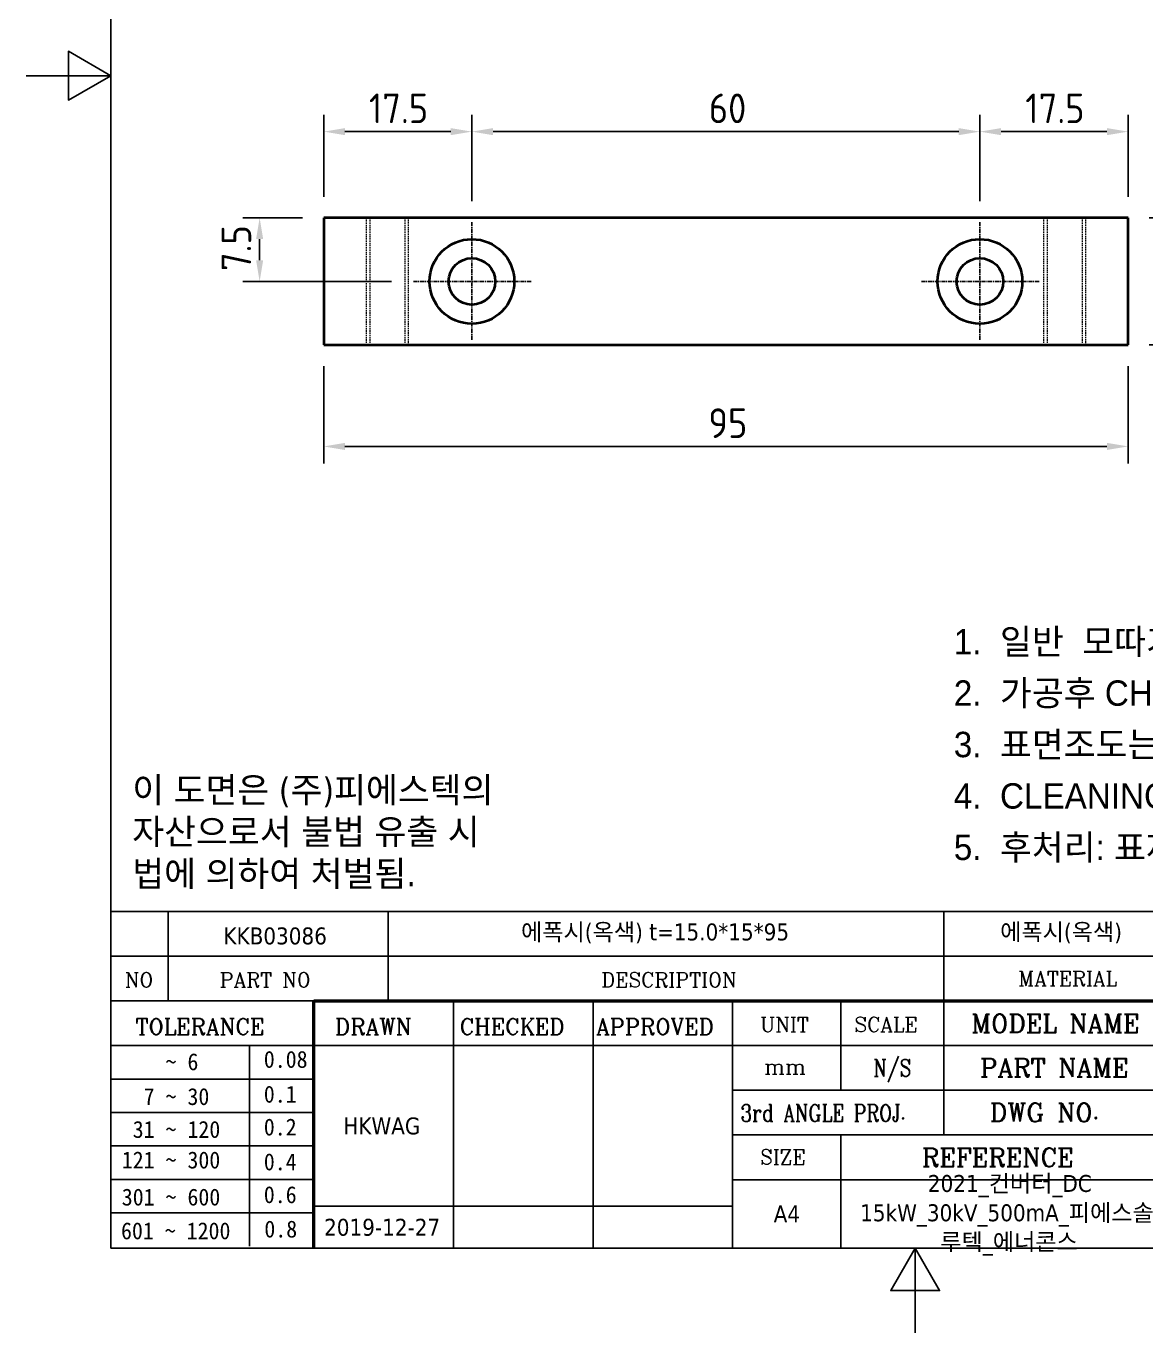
# Model space of a CAD drawing. Header units: millimetres. Extents: x 0 to 210, y 0 to 297.
# Drawn here: x 0 to 132.2, y 0 to 154.4 of the extents above; entities that cross this region are included whole.
import ezdxf
from ezdxf.enums import TextEntityAlignment as Align

# ---------------------------------------------------------------- set-up
doc = ezdxf.new("R2010")
doc.units = ezdxf.units.MM
doc.linetypes.add('CHAIN', pattern=[0.7087, 0.4724, -0.0591, 0.1181, -0.0591])
doc.linetypes.add('DASHED', pattern=[0.2067, 0.1654, -0.0413])
doc.layers.get('0').update_dxf_attribs({"color": 3, "lineweight": 25, "true_color": 0x00ff00})
for name, color, linetype, lineweight, true_color in [('가려진 것(ISO)', 2, 'DASHED', 18, 0xffff00), ('가시적인 것(ISO)', 3, 'Continuous', 40, 0x00ff00), ('기호(ISO)', 5, 'Continuous', 25, 0x0000ff), ('제목(ISO)', 5, 'Continuous', 50, 0x0000ff), ('중심 표식(ISO)', 1, 'Continuous', 25, 0xff0000), ('치수(ISO)', 2, 'Continuous', 25, 0xffff00)]:
    doc.layers.add(name, color=color, linetype=linetype, lineweight=lineweight, true_color=true_color)
doc.layers.add('경계(ISO)', color=7, linetype='Continuous', lineweight=25)
doc.styles.add('HAN_291', font='')
doc.styles.add('ISO Proportional', font='arial.ttf')
doc.styles.add('RC_284', font='ROMANC.shx')
doc.styles.add('RC_287', font='ROMANC.shx')
doc.styles.add('RC_292', font='ROMANC.shx')
doc.styles.add('문자 텍스트_PSTEK_POSCO', font='isocp.shx')
doc.styles.add('치수 텍스트_PSTEK_POSCO', font='isocp.shx')
doc.styles.add('텍스트 스타일198', font='tahoma.ttf')
doc.styles.add('텍스트 스타일333', font='ROMANC.shx', dxfattribs={"width": 0.800000011920929})
doc.styles.get('HAN_291').set_extended_font_data('GulimChe')
doc.dimstyles.new('치수_PSTEK_POSCO', dxfattribs={"dimtxt": 3.5, "dimasz": 2.5, "dimexe": 2, "dimexo": 2.5, "dimgap": 1, "dimtad": 1, "dimrnd": 1e-08, "dimdsep": 46, "dimtxsty": '치수 텍스트_PSTEK_POSCO', "dimcen": 0.09, "dimdle": 10, "dimclrd": 7, "dimclre": 7, "dimclrt": 2, "dimadec": 1, "dimazin": 2, "dimtfac": 1, "dimtmove": 0, "dimatfit": 3, "dimfxl": 1, "dimtolj": 1, "dimlwd": -1, "dimlwe": -1, "dimarcsym": 0})

# ---------------------------------------------------------------- blocks, each defined once
blk = doc.blocks.new('경계 Default Border')
at = {"layer": '경계(ISO)', "flags": 128}
for points in [[(10, 10), (10, 287.0000076293945), (200, 287.0000076293945), (200, 10), (10, 10)], [(0, 148.5000038146973), (10, 148.5000038146973), (5, 151.3867473602295), (5, 145.6132507324219), (10, 148.5000038146973)], [(105, 0), (105, 10), (102.1132469177246, 5), (107.8867530822754, 5), (105, 10)]]:
    blk.add_lwpolyline(points, dxfattribs=at)
blk = doc.blocks.new('제목 블록 PSTEK')
at = {"color": 180, "true_color": 0x3f00ff}
for p, q in [((182.475792979055, 11.79100474011392), (182.4757929790549, 51.56524660363496)), ((182.4757929790549, 51.56524660363496), (372.4757929537551, 51.56524660363496)), ((189.2651435055721, 51.56524660363496), (189.2651435055722, 41.00524660363494)), ((215.2152739891528, 41.00524660363494), (215.2152739891528, 51.56524660363496)), ((280.8758854511282, 51.56524660363496), (280.8758854511282, 41.00524660363494)), ((182.475792979055, 46.2852466036349), (372.4757929537551, 46.28524660363492)), ((182.475792979055, 41.00524660363493), (206.451475290024, 41.00524660363493)), ((222.9401812389276, 11.79100474011392), (222.9401812389276, 41.00524660363494)), ((239.4288871878316, 11.79100474011392), (239.4288871878316, 41.00524660363494)), ((255.9175931367356, 11.79100474011392), (255.9175931367356, 41.00524660363494)), ((268.6918866058747, 41.00524660363494), (268.6918866058747, 30.44524660363498)), ((280.8758854511282, 41.00524660363494), (280.8758854511282, 25.16524660363502)), ((182.475792979055, 35.72524660363497), (206.451475290024, 35.72524660363497)), ((198.8621818849491, 12.02524660363491), (198.8621818849491, 35.72524660363497)), ((206.451475290024, 35.72524660363497), (372.4757929537551, 35.72524660363497)), ((182.475792979055, 31.77524660363492), (206.451475290024, 31.77524660363492)), ((255.917593136736, 30.44524660363498), (372.4757929537552, 30.44524660363501)), ((182.475792979055, 27.82524660363487), (206.451475290024, 27.82524660363487)), ((255.9175931367359, 25.16524660363502), (372.4757929537552, 25.165246603635)), ((268.6918866058744, 25.16524660363502), (268.6918866058744, 11.79100474011392)), ((182.475792979055, 23.87524660363505), (206.451475290024, 23.87524660363505)), ((182.475792979055, 19.92524660363478), (206.451475290024, 19.92524660363478)), ((255.9175931367359, 19.88524660363481), (310.0881549537553, 19.88524660363481)), ((182.475792979055, 15.97524660363496), (206.451475290024, 15.97524660363496)), ((206.451475290024, 16.74100474011396), (255.9175931367359, 16.74100474011396)), ((182.475792979055, 11.79100474011392), (372.4757929537551, 11.79100474011389))]:
    blk.add_line(p, q, dxfattribs=at)
at = {"color": 7, "lineweight": 50}
for p, q in [((206.4514752900237, 11.79100474011392), (206.4514752900237, 41.00524660363494)), ((206.451475290024, 41.00524660363494), (372.4757929537551, 41.00524660363496))]:
    blk.add_line(p, q, dxfattribs=at)
at = {"layer": '제목(ISO)', "lineweight": 18}
blk.add_line((182.475792979055, 35.72500474011393), (182.475792979055, 11.79100474011392), dxfattribs=at)
at = {"color": 2, "true_color": 0xffff00}
for s, height, style, p in [('NO', 1.742399930953979, 'RC_284', (184.135398793432, 42.62317362549192)), ('PART NO', 1.742399930953979, 'RC_284', (195.3359407378685, 42.62317362549192)), ('DESCRIPTION', 1.742399930953979, 'RC_284', (240.4025565652523, 42.62317362549192)), (' TOLERANCE', 1.899999976158142, 'RC_287', (184.0872874387979, 37.00893196870329)), ('DRAWN', 1.899999976158142, 'RC_287', (208.9766620976279, 37.00893196870329)), ('CHECKED', 1.899999976158142, 'RC_287', (223.6856844514997, 37.00893196870329)), ('APPROVED', 1.899999976158142, 'RC_287', (239.7795453577791, 37.00893196870329)), ('UNIT', 1.742399930953979, 'RC_284', (259.1652673287452, 37.34317362549218)), ('SCALE', 1.742399930953979, 'RC_284', (270.2934779252897, 37.34317362549218)), ('MODEL NAME', 2.178000062704086, 'RC_292', (284.096330289083, 37.25462520371384)), ('    ~ 6', 2.000000029802322, 'HAN_291', (183.7721304966814, 32.8176515608431)), ('0.08', 2.000000029802322, 'HAN_291', (200.5467345600617, 33.09873600004101)), ('PART NAME', 2.178000062704086, 'RC_292', (285.1416959765849, 32.03045329421792)), ('mm', 1.742399930953979, 'RC_284', (259.6505418159997, 32.3543089683787)), ('0.1', 2.000000029802322, 'HAN_291', (200.5467345600617, 28.98646558742206)), ('  7 ~ 30', 2.000000029802322, 'HAN_291', (183.7721304966814, 28.70538114822415)), (' DWG NO.', 2.178000062704086, 'RC_292', (284.8124284083233, 26.75045329421772)), (' 31 ~ 120', 2.000000029802322, 'HAN_291', (183.7721304966814, 24.82628181916237)), ('0.2', 2.000000029802322, 'HAN_291', (200.5467345600617, 25.10736625836028)), ('121 ~ 300', 2.000000029802322, 'HAN_291', (183.7721304966814, 21.21401206133254)), ('SIZE', 1.742399930953979, 'RC_284', (259.1652673287452, 21.69497768947366)), ('REFERENCE', 2.178000062704086, 'RC_292', (278.2741065029841, 21.43214925458022)), ('0.4', 2.000000029802322, 'HAN_291', (200.5467345600617, 20.99509650053045)), ('301 ~ 600', 2.000000029802322, 'HAN_291', (183.7721304966814, 16.83491273227077)), ('0.6', 2.000000029802322, 'HAN_291', (200.5467345600617, 17.11599717146868)), ('601 ~ 1200', 2.000000029802322, 'HAN_291', (183.6802025156883, 12.84759660881125)), ('0.8', 2.000000029802322, 'HAN_291', (200.6097246063884, 13.05732192299702))]:
    blk.add_text(s, height=height, dxfattribs=dict(at, style=style)).set_placement(p)
at = {"color": 2, "true_color": 0xffff00, "style": 'RC_284'}
blk.add_text('MATERIAL', height=1.742399930953979, dxfattribs=at).set_placement((295.4820202024417, 43.64524660363492), align=Align.MIDDLE_CENTER)
at = {"color": 7, "style": '텍스트 스타일333', "width": 0.7999999523162842}
blk.add_text('N/S', height=2.000000029802322, dxfattribs=at).set_placement((274.7838860285014, 33.08524660363496), align=Align.MIDDLE_CENTER)
at = {"color": 2, "true_color": 0xffff00, "style": '텍스트 스타일333', "width": 0.7999999523162842}
blk.add_text('3rd ANGLE PROJ.', height=2.000000029802322, dxfattribs=at).set_placement((256.8430306642954, 26.76148381654429))
at = {"layer": '제목(ISO)', "color": 7, "style": '텍스트 스타일198'}
for tag, p in [('부품_번호_001', (195.7796271768968, 47.68004260673702)), ('설명_001', (230.9267386249492, 48.15254984750509)), ('재질_001', (287.5148121100145, 48.155337874329)), ("3._Q'TY_001", (312.7327037528258, 47.90442725317898)), ('질량\\P3;_001', (350.3046145979153, 48.1643332325385)), ('1._MODEL_NAME_001', (326.7684841840689, 37.52172745615292)), ('제목_001', (337.2223155862142, 32.12933155161866)), ('부품_번호_001', (334.4388674301287, 26.8052465951949)), ('설계자_001', (209.9396160013646, 25.23446884679021)), ('프로젝트_001', (278.9744245225954, 18.43951439740151)), ('시트_크기_001', (260.7634369704525, 14.8381256569732)), ('프로젝트_002', (270.9791918143218, 14.97568842208535)), ('작성_날짜_001', (207.6662781715662, 13.26600473167383)), ('프로젝트_003', (280.4473441481205, 11.5491460676562))]:
    blk.add_attdef(tag, p, '', height=2.000000029802322, dxfattribs=at)
for tag, p in [('4._COLOR', (327.6805273250926, 48.92524660363493)), ('점검자', (231.1845342133799, 26.23312567187446)), ('엔지니어링_승인자', (247.673240162284, 26.23312567187446)), ('점검_날짜', (231.1845342133799, 14.26600474011394)), ('엔지니어링_승인_날짜', (247.6732401622839, 14.26600474011394))]:
    blk.add_attdef(tag, text='', height=2.000000029802322, dxfattribs=at).set_placement(p, align=Align.MIDDLE_CENTER)
blk = doc.blocks.new('*D22')
at = {"layer": 'Defpoints', "color": 0, "transparency": 16777216}
for p in [(52.6478942734275, 141.8952158635038), (35.14789427342748, 131.6965223442261), (52.6478942734275, 131.1965223442261)]:
    blk.add_point(p, dxfattribs=at)
at = {"layer": '치수(ISO)', "color": 7, "transparency": 16777216}
for p, q in [((35.14789427342748, 134.1965223442261), (35.14789427342748, 143.8952158635038)), ((52.6478942734275, 133.6965223442261), (52.6478942734275, 143.8952158635038)), ((37.64789427342748, 141.8952158635038), (50.1478942734275, 141.8952158635038))]:
    blk.add_line(p, q, dxfattribs=at)
for points in [[(37.64789427342748, 142.3118825301705), (37.64789427342748, 141.4785491968372), (35.14789427342748, 141.8952158635038)], [(50.1478942734275, 142.3118825301705), (50.1478942734275, 141.4785491968372), (52.6478942734275, 141.8952158635038)]]:
    blk.add_solid(points, dxfattribs=at)
at = {"layer": '치수(ISO)', "color": 2, "transparency": 16777216, "insert": (40.4904069000122, 144.6452158635038), "char_height": 3.5, "attachment_point": 4, "style": '치수 텍스트_PSTEK_POSCO'}
blk.add_mtext('\\A1;17.5', dxfattribs=at)
blk = doc.blocks.new('*D23')
at = {"layer": 'Defpoints', "color": 0, "transparency": 16777216}
for p in [(112.6478942734275, 141.8952158635038), (52.6478942734275, 131.1965223442261), (112.6478942734275, 131.1965223442261)]:
    blk.add_point(p, dxfattribs=at)
at = {"layer": '치수(ISO)', "color": 7, "transparency": 16777216}
for p, q in [((52.6478942734275, 133.6965223442261), (52.6478942734275, 143.8952158635038)), ((112.6478942734275, 133.6965223442261), (112.6478942734275, 143.8952158635038)), ((55.1478942734275, 141.8952158635038), (110.1478942734275, 141.8952158635038))]:
    blk.add_line(p, q, dxfattribs=at)
for points in [[(55.1478942734275, 142.3118825301705), (55.1478942734275, 141.4785491968372), (52.6478942734275, 141.8952158635038)], [(110.1478942734275, 142.3118825301705), (110.1478942734275, 141.4785491968372), (112.6478942734275, 141.8952158635038)]]:
    blk.add_solid(points, dxfattribs=at)
at = {"layer": '치수(ISO)', "color": 2, "transparency": 16777216, "insert": (80.62679191122278, 144.6452158635038), "char_height": 3.5, "attachment_point": 4, "style": '치수 텍스트_PSTEK_POSCO'}
blk.add_mtext('\\A1;60', dxfattribs=at)
blk = doc.blocks.new('*D24')
at = {"layer": 'Defpoints', "color": 0, "transparency": 16777216}
for p in [(130.1478942734275, 141.8952158635038), (130.1478942734275, 131.6965223442261), (112.6478942734275, 131.1965223442261)]:
    blk.add_point(p, dxfattribs=at)
at = {"layer": '치수(ISO)', "color": 7, "transparency": 16777216}
for p, q in [((112.6478942734275, 133.6965223442261), (112.6478942734275, 143.8952158635038)), ((130.1478942734275, 134.1965223442261), (130.1478942734275, 143.8952158635038)), ((115.1478942734275, 141.8952158635038), (127.6478942734275, 141.8952158635038))]:
    blk.add_line(p, q, dxfattribs=at)
for points in [[(115.1478942734275, 142.3118825301705), (115.1478942734275, 141.4785491968372), (112.6478942734275, 141.8952158635038)], [(127.6478942734275, 142.3118825301705), (127.6478942734275, 141.4785491968372), (130.1478942734275, 141.8952158635038)]]:
    blk.add_solid(points, dxfattribs=at)
at = {"layer": '치수(ISO)', "color": 2, "transparency": 16777216, "insert": (118.0104069000122, 144.6452158635038), "char_height": 3.5, "attachment_point": 4, "style": '치수 텍스트_PSTEK_POSCO'}
blk.add_mtext('\\A1;17.5', dxfattribs=at)
blk = doc.blocks.new('*D30')
at = {"layer": 'Defpoints', "color": 0, "transparency": 16777216}
for p in [(35.14789427342748, 131.6965223442261), (27.57854887090914, 124.1965223442262), (45.6478942734275, 124.1965223442261)]:
    blk.add_point(p, dxfattribs=at)
at = {"layer": '치수(ISO)', "color": 7, "transparency": 16777216}
for p, q in [((32.64789427342748, 131.6965223442261), (25.57854887090914, 131.6965223442261)), ((27.57854887090914, 129.1965223442261), (27.57854887090914, 126.6965223442262)), ((43.1478942734275, 124.1965223442261), (25.57854887090914, 124.1965223442262))]:
    blk.add_line(p, q, dxfattribs=at)
for points in [[(27.16188220424247, 129.1965223442261), (27.99521553757581, 129.1965223442261), (27.57854887090914, 131.6965223442261)], [(27.16188220424247, 126.6965223442262), (27.99521553757581, 126.6965223442262), (27.57854887090914, 124.1965223442262)]]:
    blk.add_solid(points, dxfattribs=at)
at = {"layer": '치수(ISO)', "color": 2, "transparency": 16777216, "insert": (24.82854887090912, 125.4240349708109), "char_height": 3.5, "attachment_point": 4, "rotation": 90, "style": '치수 텍스트_PSTEK_POSCO'}
blk.add_mtext('\\A1;7.5', dxfattribs=at)
blk = doc.blocks.new('*D31')
at = {"layer": 'Defpoints', "color": 0, "transparency": 16777216}
for p in [(130.1478942734275, 131.6965223442261), (140.1478942734275, 131.6965223442261), (130.1478942734275, 116.6965223442261)]:
    blk.add_point(p, dxfattribs=at)
at = {"layer": '치수(ISO)', "color": 7, "transparency": 16777216}
for p, q in [((132.6478942734275, 131.6965223442261), (142.1478942734275, 131.6965223442261)), ((140.1478942734275, 119.1965223442261), (140.1478942734275, 129.1965223442261)), ((132.6478942734275, 116.6965223442261), (142.1478942734275, 116.6965223442261))]:
    blk.add_line(p, q, dxfattribs=at)
for points in [[(139.7312276067609, 129.1965223442261), (140.5645609400942, 129.1965223442261), (140.1478942734275, 131.6965223442261)], [(139.7312276067609, 119.1965223442261), (140.5645609400942, 119.1965223442261), (140.1478942734275, 116.6965223442261)]]:
    blk.add_solid(points, dxfattribs=at)
at = {"layer": '치수(ISO)', "color": 2, "transparency": 16777216, "insert": (137.3978942734275, 122.5490349708109), "char_height": 3.5, "attachment_point": 4, "rotation": 90, "style": '치수 텍스트_PSTEK_POSCO'}
blk.add_mtext('\\A1;15', dxfattribs=at)
blk = doc.blocks.new('*D32')
at = {"layer": 'Defpoints', "color": 0, "transparency": 16777216}
for p in [(35.14789427342748, 116.6965223442261), (130.1478942734275, 116.6965223442261), (130.1478942734275, 104.709705266819)]:
    blk.add_point(p, dxfattribs=at)
at = {"layer": '치수(ISO)', "color": 7, "transparency": 16777216}
for p, q in [((35.14789427342748, 114.1965223442261), (35.14789427342748, 102.709705266819)), ((130.1478942734275, 114.1965223442261), (130.1478942734275, 102.709705266819)), ((37.64789427342748, 104.709705266819), (127.6478942734275, 104.709705266819))]:
    blk.add_line(p, q, dxfattribs=at)
for points in [[(37.64789427342748, 105.1263719334856), (37.64789427342748, 104.2930386001523), (35.14789427342748, 104.709705266819)], [(127.6478942734275, 105.1263719334856), (127.6478942734275, 104.2930386001523), (130.1478942734275, 104.709705266819)]]:
    blk.add_solid(points, dxfattribs=at)
at = {"layer": '치수(ISO)', "color": 2, "transparency": 16777216, "insert": (80.5779195265969, 107.459705266819), "char_height": 3.5, "attachment_point": 4, "style": '치수 텍스트_PSTEK_POSCO'}
blk.add_mtext('\\A1;95', dxfattribs=at)
blk = doc.blocks.new('주석-가공')
at = {"layer": '기호(ISO)', "color": 2, "true_color": 0xffff00, "insert": (-40.77821254730225, 13.72195151634514), "char_height": 3.00000011920929, "width": 95.52514842335798, "attachment_point": 1, "line_spacing_factor": 1.2146075963974, "style": 'ISO Proportional'}
blk.add_mtext('\\f굴림|b0|i0;\\H3.0000;1.  일반  모따기 C0.3\\P2.  가공후 CHIPING 및 BROKEN 없을 것.\\P3.  표면조도는 다듬질기호 Ra값을 준수할 것.\\P4.  CLEANING 처리후 납품 할 것.\\P5.  후처리: 표제란 참조 할 것.', dxfattribs=at)

msp = doc.modelspace()

# ---------------------------------------------------------------- linework, layer by layer
at = {"layer": '가려진 것(ISO)'}
for p, q in [((40.1478942734275, 131.6965223442261), (40.1478942734275, 116.6965223442261)), ((40.5808942734275, 131.6965223442261), (40.5808942734275, 116.6965223442261)), ((44.7148942734275, 131.6965223442261), (44.7148942734275, 116.6965223442261)), ((45.1478942734275, 116.6965223442261), (45.1478942734275, 131.6965223442261)), ((120.1478942734275, 131.6965223442261), (120.1478942734275, 116.6965223442262)), ((120.5808942734275, 131.6965223442261), (120.5808942734275, 116.6965223442262)), ((124.7148942734275, 131.6965223442261), (124.7148942734275, 116.6965223442261)), ((125.1478942734275, 116.6965223442261), (125.1478942734275, 131.6965223442261))]:
    msp.add_line(p, q, dxfattribs=at)
at = {"layer": '가시적인 것(ISO)'}
for p, q in [((35.14789427342748, 131.6965223442261), (35.14789427342748, 116.6965223442261)), ((130.1478942734275, 131.6965223442261), (35.14789427342748, 131.6965223442261)), ((130.1478942734275, 116.6965223442261), (130.1478942734275, 131.6965223442261)), ((35.14789427342748, 116.6965223442261), (130.1478942734275, 116.6965223442261))]:
    msp.add_line(p, q, dxfattribs=at)
for centre, radius in [((52.6478942734275, 124.1965223442261), 5), ((112.6478942734275, 124.1965223442261), 5), ((52.6478942734275, 124.1965223442261), 2.75), ((112.6478942734275, 124.1965223442261), 2.75)]:
    msp.add_circle(centre, radius, dxfattribs=at)
at = {"layer": '중심 표식(ISO)', "linetype": 'CHAIN'}
for p, q in [((52.6478942734275, 131.1965223442261), (52.6478942734275, 117.1965223442261)), ((112.6478942734275, 131.1965223442261), (112.6478942734275, 117.1965223442261)), ((59.6478942734275, 124.1965223442261), (45.6478942734275, 124.1965223442261)), ((119.6478942734275, 124.1965223442261), (105.6478942734275, 124.1965223442261))]:
    msp.add_line(p, q, dxfattribs=at)

# ---------------------------------------------------------------- block references
for name, p in [('경계 Default Border', (0, 0)), ('주석-가공', (150.3427120780327, 69.42673165735275))]:
    msp.add_blockref(name, p)
ref = msp.add_blockref('제목 블록 PSTEK', (-172.4757929537552, -1.791004740113895))
ref.add_attrib('설계자_001', 'HKWAG', (37.4638230476094, 23.44346410667632), dxfattribs={"layer": '제목(ISO)', "color": 7, "height": 2.000000029802322, "style": '텍스트 스타일198'})
ref.add_attrib('프로젝트_001', '2021_컨버터_DC', (106.4986315688402, 16.64850965728762), dxfattribs={"layer": '제목(ISO)', "color": 7, "height": 2.000000029802322, "style": '텍스트 스타일198'})
ref.add_attrib('시트_크기_001', 'A4', (88.28764401669724, 13.04712091685931), dxfattribs={"layer": '제목(ISO)', "color": 7, "height": 2.000000029802322, "style": '텍스트 스타일198'})
ref.add_attrib('작성_날짜_001', '2019-12-27', (35.19048521781103, 11.47499999155994), dxfattribs={"layer": '제목(ISO)', "color": 7, "height": 2.000000029802322, "style": '텍스트 스타일198'})
ref.add_attrib('재질_001', '에폭시(옥색)', (115.0390191562594, 46.36433313421511), dxfattribs={"layer": '제목(ISO)', "color": 7, "height": 2.000000029802322, "style": '텍스트 스타일198'})
ref.add_attrib('설명_001', '에폭시(옥색) t=15.0*15*95', (58.45094567119403, 46.36154510739119), dxfattribs={"layer": '제목(ISO)', "color": 7, "height": 2.000000029802322, "style": '텍스트 스타일198'})
ref.add_attrib('부품_번호_001', 'KKB03086', (23.30383422314166, 45.88903786662313), dxfattribs={"layer": '제목(ISO)', "color": 7, "height": 2.000000029802322, "style": '텍스트 스타일198'})
ref.add_attrib('프로젝트_002', '15kW_30kV_500mA_피에스솔', (98.50339886056658, 13.18468368197146), dxfattribs={"layer": '제목(ISO)', "color": 7, "height": 2.000000029802322, "style": '텍스트 스타일198'})
ref.add_attrib('프로젝트_003', '루텍_에너콘스', (107.9715511943653, 9.758141327542308), dxfattribs={"layer": '제목(ISO)', "color": 7, "height": 2.000000029802322, "style": '텍스트 스타일198'})

# ---------------------------------------------------------------- texts
at = {"layer": '기호(ISO)', "color": 7, "insert": (12.5345017592702, 59.03223318725009), "char_height": 3.00000011920929, "width": 60.84077827472761, "attachment_point": 4, "line_spacing_factor": 0.9878842234611511, "style": '문자 텍스트_PSTEK_POSCO'}
msp.add_mtext('{\\fTahoma|b0|i0;\\H3.0000;이 도면은 (주)피에스텍의\\P자산으로서 불법 유출 시 \\P법에 의하여 처벌됨.}', dxfattribs=at)

# ---------------------------------------------------------------- dimensions: what is measured, and where the dimension line sits
at = {"layer": '치수(ISO)', "color": 7}
for base, p1, p2, angle, picture, middle in [((52.6478942734275, 141.8952158635038), (35.14789427342748, 131.6965223442261), (52.6478942734275, 131.1965223442261), 180, '*D22', (43.88789427342749, 141.8952158635038)), ((112.6478942734275, 141.8952158635038), (52.6478942734275, 131.1965223442261), (112.6478942734275, 131.1965223442261), 180, '*D23', (82.6578942734275, 141.8952158635038)), ((130.1478942734275, 141.8952158635038), (112.6478942734275, 131.1965223442261), (130.1478942734275, 131.6965223442261), 180, '*D24', (121.4078942734275, 141.8952158635038)), ((27.57854887090914, 124.1965223442262), (35.14789427342748, 131.6965223442261), (45.6478942734275, 124.1965223442261), 90, '*D30', (27.57854887090912, 127.9465223442261)), ((140.1478942734275, 131.6965223442261), (130.1478942734275, 116.6965223442261), (130.1478942734275, 131.6965223442261), 90, '*D31', (140.1478942734275, 124.1965223442261)), ((130.1478942734275, 104.709705266819), (35.14789427342748, 116.6965223442261), (130.1478942734275, 116.6965223442261), 180, '*D32', (82.64789427342748, 104.709705266819))]:
    dim = msp.add_linear_dim(base=base, p1=p1, p2=p2, angle=angle, dimstyle='치수_PSTEK_POSCO', override={"dimdec": 2, "dimtp": 0, "dimtm": -0, "dimtdec": 2, "dimtofl": 0, "dimatfit": 1}, dxfattribs=at)
    dim.commit()
    dim.dimension.update_dxf_attribs({"geometry": picture, "text_midpoint": middle, "dimtype": 160})

doc.saveas('drawing.dxf')
